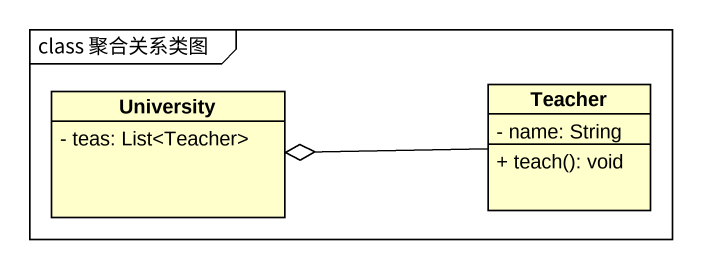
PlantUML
@startuml
mainframe class 聚合关系类图
hide circle
hide empty members
skinparam classAttributeIconSize 0
class University {
  - teas: List<Teacher>
}
class Teacher {
  - name: String
  + teach(): void
}
Teacher -left-o University
@enduml
